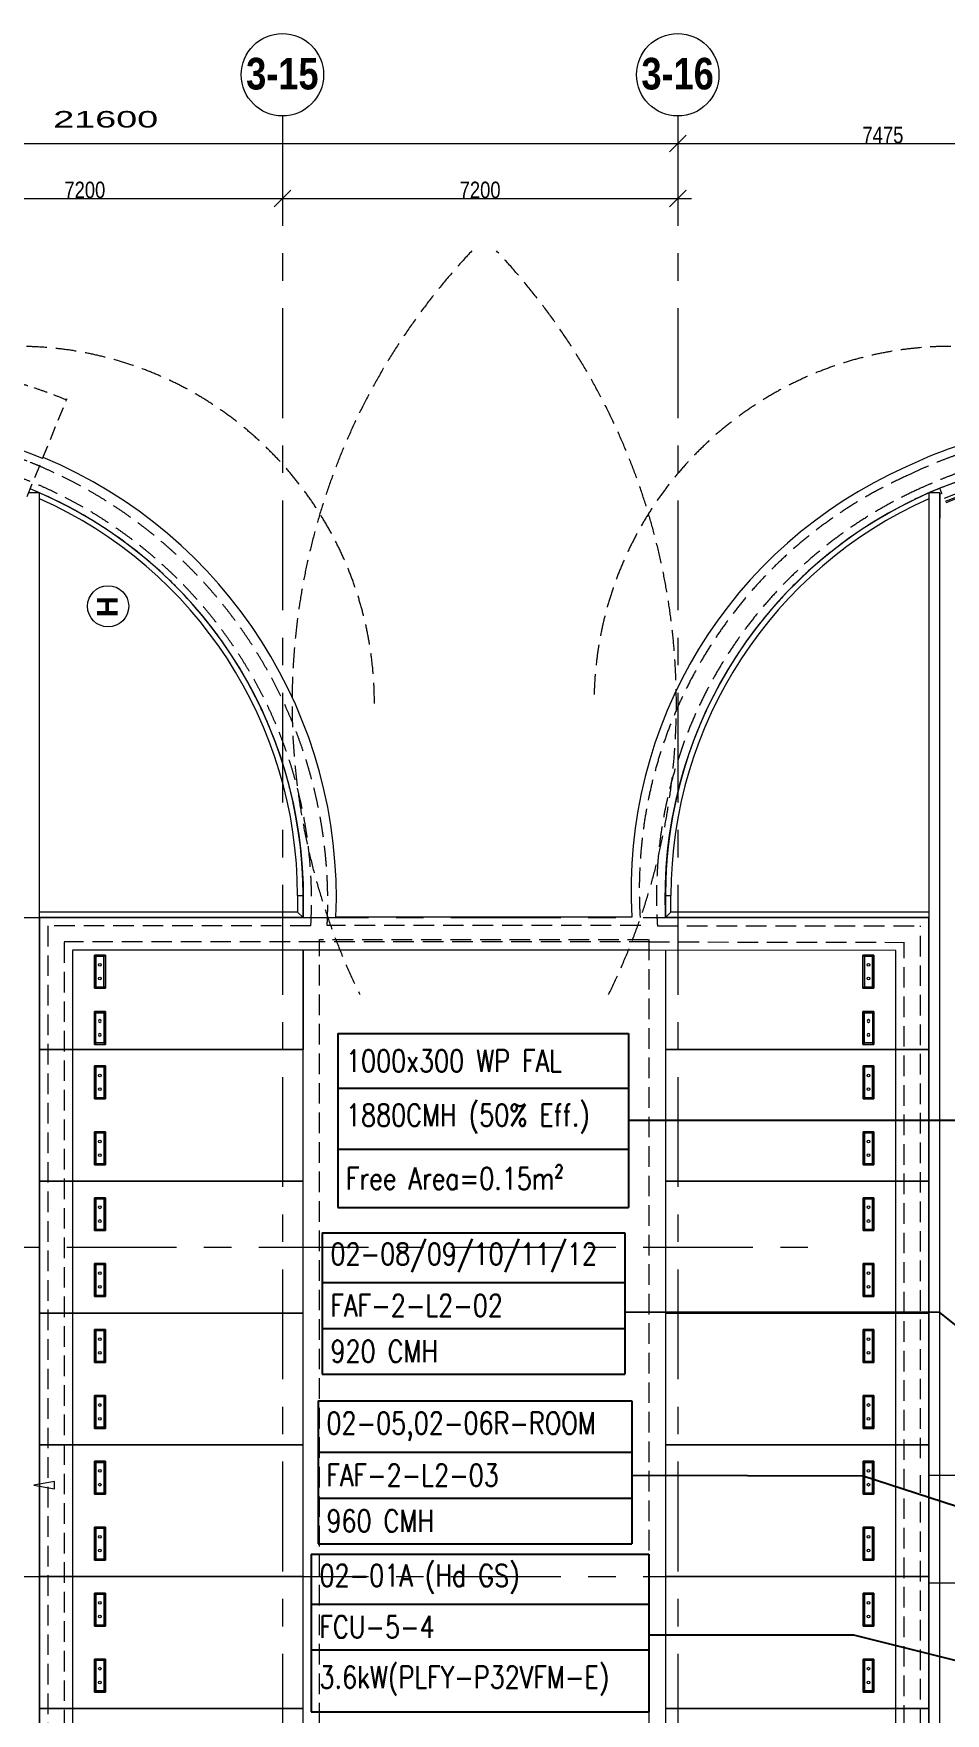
# Model space of a CAD drawing. Header units: millimetres. Extents: x 50620 to 404449, y -131543 to 97.
# Drawn here: x 329779 to 346388, y -30488 to 97 of the extents above; entities that cross this region are included whole.
import ezdxf

# ---------------------------------------------------------------- set-up
doc = ezdxf.new("R2010")
doc.units = ezdxf.units.MM
for name, pattern in [('CONTINOUS', [0]), ('DASHED', [0.75, 0.5, -0.25]), ('HIDDEN', [9.525, 6.35, -3.175]), ('IDA - Grid Line', [3500, 2000, -500, 500, -500]), ('IDA - Hidden 065', [537.5, 375, -162.5])]:
    doc.linetypes.add(name, pattern=pattern)
doc.layers.get('Defpoints').update_dxf_attribs({"color": 130})
for name, color, linetype, lineweight in [('_CATCHMENT_DRAIN', 8, 'Continuous', 0), ('A-_ANOT----_A-1', 8, 'Continuous', 0), ('A-_ANOT----_D', 8, 'Continuous', 9), ('A-_ANOTTEXT_T', 8, 'Continuous', 0), ('A-_DETA----_E-1', 8, 'Continuous', 9), ('A-_DETA----_E-10', 8, 'IDA - Hidden 065', 9), ('A-_DETA----_E-11', 8, 'IDA - Hidden 065', 9), ('A-_DETA----_E-2', 8, 'IDA - Hidden 065', 9), ('A-_FLOR----_E', 8, 'Continuous', 9), ('A-_HANR----_E1', 8, 'Continuous', 9), ('A-_HANR----_E3', 8, 'Continuous', 9), ('A-_WALL----_E', 8, 'Continuous', 9), ('C-_CPRK----_E', 8, 'Continuous', 9), ('C-PRKG-____-OTLN', 8, 'Continuous', 0), ('C-PRKG-____-OTLN-1', 8, 'Continuous', 0), ('E-LIGHT----E', 8, 'Continuous', 9), ('M-_ARCHI', 8, 'Continuous', 5), ('M_ACMV_ANNOTATION', 7, 'Continuous', 20), ('Retaining Walls', 8, 'Continuous', 5), ('S-_ANOTGRID_E', 8, 'Continuous', 5)]:
    doc.layers.add(name, color=color, linetype=linetype, lineweight=lineweight)
doc.layers.add('C-PRKG-____-OTLN-2', color=7, linetype='Continuous', lineweight=0, true_color=0x999999)
doc.layers.add('S-_ANOTGRID_E-1', color=9, linetype='IDA - Grid Line', lineweight=5, true_color=0x808080)
doc.styles.add('Arial', font='arial.ttf', dxfattribs={"width": 0.8, "height": 300})
doc.styles.add('Arial Narrow_1', font='ARIALN.TTF', dxfattribs={"width": 2, "height": 300})
doc.styles.add('Arial Narrow_B', font='ARIALNB.TTF', dxfattribs={"height": 150})
doc.styles.add('Arial_B', font='arialbd.ttf', dxfattribs={"height": 7})
doc.styles.add('SIMPLEX', font='simplex.shx', dxfattribs={"width": 0.8})
doc.styles.get("Standard").update_dxf_attribs({"font": 'arial.ttf'})
doc.dimstyles.new('IDA_-_Arial_-_2_5mm_-_Black_-_Diagonal', dxfattribs={"dimscale": 304.8, "dimtxt": 300, "dimasz": 1, "dimexe": 0.82021, "dimexo": 0.410105, "dimgap": 0, "dimtad": 1, "dimdec": 0, "dimzin": 0, "dimdsep": 46, "dimtxsty": 'Arial', "dimblk1": 'OBLIQUE', "dimblk2": 'OBLIQUE', "dimsah": 1, "dimcen": 0.09, "dimdle": 0.82021, "dimadec": 6, "dimazin": 0, "dimtfac": 1, "dimtdec": 0, "dimtmove": 0, "dimatfit": 2, "dimfxl": 1, "dimtvp": 1, "dimtolj": 1, "dimtzin": 0, "dimarcsym": 2})
doc.dimstyles.new('IDA_-_Arial_-_2_5mm_-_Black_-_Diagonal_1', dxfattribs={"dimscale": 304.8, "dimtxt": 639.644359, "dimasz": 0.82021, "dimexe": 0.82021, "dimexo": 0.410105, "dimgap": 0, "dimtad": 1, "dimdec": 0, "dimzin": 0, "dimdsep": 46, "dimtxsty": 'Arial Narrow_1', "dimblk1": 'OBLIQUE', "dimblk2": 'OBLIQUE', "dimsah": 1, "dimcen": 0.09, "dimdle": 0.82021, "dimadec": 6, "dimazin": 0, "dimtfac": 1, "dimtdec": 4, "dimtix": 1, "dimtmove": 2, "dimatfit": 3, "dimfxl": 1, "dimtvp": 1, "dimtolj": 1, "dimtzin": 0, "dimarcsym": 2})
doc.dimstyles.get("Standard").update_dxf_attribs({"dimtxt": 200, "dimasz": 150, "dimexe": 0.18, "dimexo": 0.0625, "dimgap": 10, "dimtad": 1, "dimtih": 1, "dimtoh": 1, "dimdec": 0, "dimzin": 0, "dimdsep": 46, "dimtxsty": 'Standard', "dimcen": 0.09, "dimclrd": 256, "dimclre": 256, "dimclrt": 256, "dimadec": 0, "dimazin": 0, "dimtfac": 1, "dimtdec": 0, "dimtofl": 0, "dimtmove": 0, "dimatfit": 3, "dimfxl": 1, "dimtolj": 1, "dimtzin": 0, "dimarcsym": 1})

# ---------------------------------------------------------------- blocks, each defined once
blk = doc.blocks.new('*T94')
at = {"layer": 'M_ACMV_ANNOTATION', "color": 0, "linetype": 'ByBlock', "lineweight": -2, "transparency": 16777216}
for p, q in [((0, 0), (6150, 0)), ((0, 0), (0, -2874)), ((6150, 0), (6150, -2874)), ((0, -910), (6150, -910)), ((0, -1743), (6150, -1743)), ((0, -2874), (6150, -2874))]:
    blk.add_line(p, q, dxfattribs=at)
at = {"layer": 'M_ACMV_ANNOTATION', "transparency": 16777216, "char_height": 400, "width": 5850.07, "attachment_point": 4, "style": 'SIMPLEX'}
for s, insert in [('02-01A (Hd GS)', (150, -455)), ('{\\Fsimplex|c0;FCU-5-4}', (150, -1326)), ('3.6kW(PLFY-P32VFM-E)', (150, -2308))]:
    blk.add_mtext(s, dxfattribs=dict(at, insert=insert))
blk = doc.blocks.new('*T77')
at = {"layer": 'M_ACMV_ANNOTATION', "color": 0, "linetype": 'ByBlock', "lineweight": -2, "transparency": 16777216}
for p, q in [((0, 0), (5712, 0)), ((0, 0), (0, -2606)), ((5712, 0), (5712, -2606)), ((0, -939), (5712, -939)), ((0, -1772), (5712, -1772)), ((0, -2606), (5712, -2606))]:
    blk.add_line(p, q, dxfattribs=at)
at = {"layer": 'M_ACMV_ANNOTATION', "transparency": 16777216, "char_height": 400, "width": 5411.58, "attachment_point": 4, "style": 'SIMPLEX'}
for s, insert in [('02-05,02-06R-ROOM', (150, -469)), ('FAF-2-L2-03', (150, -1356)), ('{\\Fsimplex|c0;960 CMH}', (150, -2189))]:
    blk.add_mtext(s, dxfattribs=dict(at, insert=insert))
blk = doc.blocks.new('*T78')
at = {"layer": 'M_ACMV_ANNOTATION', "color": 0, "linetype": 'ByBlock', "lineweight": -2, "transparency": 16777216}
for p, q in [((0, 0), (5510, 0)), ((0, 0), (0, -2576)), ((5510, 0), (5510, -2576)), ((0, -910), (5510, -910)), ((0, -1743), (5510, -1743)), ((0, -2576), (5510, -2576))]:
    blk.add_line(p, q, dxfattribs=at)
at = {"layer": 'M_ACMV_ANNOTATION', "transparency": 16777216, "char_height": 400, "width": 5210, "attachment_point": 4, "style": 'SIMPLEX'}
for s, insert in [('02-08/09/10/11/12', (150, -455)), ('FAF-2-L2-02', (150, -1326)), ('920 CMH', (150, -2160))]:
    blk.add_mtext(s, dxfattribs=dict(at, insert=insert))
blk = doc.blocks.new('*T79')
at = {"layer": 'M_ACMV_ANNOTATION', "color": 0, "linetype": 'ByBlock', "lineweight": -2, "transparency": 16777216}
for p, q in [((0, 0), (5298, 0)), ((0, 0), (0, -3170)), ((5298, 0), (5298, -3170)), ((0, -997), (5298, -997)), ((0, -2108), (5298, -2108)), ((0, -3170), (5298, -3170))]:
    blk.add_line(p, q, dxfattribs=at)
at = {"layer": 'M_ACMV_ANNOTATION', "transparency": 16777216, "char_height": 400, "width": 4997.51, "attachment_point": 4, "style": 'SIMPLEX'}
for s, insert in [('1000x300 WP FAL', (150, -498)), ('1880CMH (50% Eff.)', (150, -1552)), ('Free Area=0.15m²', (150, -2639))]:
    blk.add_mtext(s, dxfattribs=dict(at, insert=insert))
blk = doc.blocks.new('Railing - Railing-8151324-BLK 2 2ND STOREY PLAN')
at = {"layer": 'A-_HANR----_E3'}
for p, q in [((-153286, -26352), (-153186, -26352)), ((-153286, -26352), (-153286, -26652)), ((-153286, -26352), (-153186, -26352)), ((-153186, -26752), (-153186, -26352)), ((-157986, -26752), (-157986, -26652)), ((-153286, -26652), (-157986, -26652)), ((-157986, -26752), (-153186, -26752)), ((-153286, -26652), (-153186, -26752)), ((-153186, -26752), (-153286, -26652))]:
    blk.add_line(p, q, dxfattribs=at)
for radius, end in [(8000, 66.4218), (7900, 66.1024)]:
    blk.add_arc((-161186, -26352), radius, 0, end, dxfattribs=at)
blk = doc.blocks.new('Railing - Railing-8151538-BLK 2 2ND STOREY PLAN')
at = {"layer": 'A-_HANR----_E3'}
for p, q in [((-141549, -19029), (-141586, -18936)), ((-146586, -26352), (-146486, -26352)), ((-146586, -26352), (-146586, -26752)), ((-146586, -26352), (-146486, -26352)), ((-146486, -26652), (-146486, -26352)), ((-146586, -26752), (-146486, -26652)), ((-146486, -26652), (-146586, -26752)), ((-146586, -26752), (-141786, -26752)), ((-141786, -26652), (-146486, -26652)), ((-141786, -26652), (-141786, -26752))]:
    blk.add_line(p, q, dxfattribs=at)
for radius, start, end in [(8000, 112.0243, 113.5556), (8000, 113.5823, 180), (7900, 113.8979, 180), (7900, 112.0243, 112.3201)]:
    blk.add_arc((-138586, -26352), radius, start, end, dxfattribs=at)
blk = doc.blocks.new('Grid - 3_0mm Dia-3628821-BLK 2 2ND STOREY PLAN')
at = {"layer": 'S-_ANOTGRID_E'}
blk.add_circle((0, 0), 3, dxfattribs=at)
blk = doc.blocks.new('_Oblique')
at = {"color": 0, "linetype": 'ByBlock', "lineweight": -2}
blk.add_line((-0.5, -0.5), (0.5, 0.5), dxfattribs=at)
blk = doc.blocks.new('*D469')
at = {"layer": 'A-_ANOT----_D', "color": 0, "lineweight": -2, "transparency": 16777216}
for p, q in [((-65325, 26093), (-43225, 26093)), ((-65075, 26145), (-65075, 25843)), ((-43475, 26145), (-43475, 25843))]:
    blk.add_line(p, q, dxfattribs=at)
at = {"layer": 'Defpoints', "color": 0, "transparency": 16777216}
for p in [(-65075, 26270), (-43475, 26270), (-43475, 26093)]:
    blk.add_point(p, dxfattribs=at)
at = {"layer": 'A-_ANOT----_D', "color": 0, "lineweight": -2, "transparency": 16777216, "xscale": 250, "yscale": 250, "zscale": 250}
for p, rotation in [((-65075, 26093), 180.0000113478076), ((-43475, 26093), 1.134780761601936e-05)]:
    blk.add_blockref('_Oblique', p, dxfattribs=dict(at, rotation=rotation))
at = {"layer": 'A-_ANOT----_D', "color": 0, "lineweight": 5, "transparency": 16777216, "insert": (-54850, 26685), "char_height": 300, "width": 2375.82, "attachment_point": 1, "rotation": 0, "line_spacing_factor": 0.974696, "style": 'Arial Narrow_1'}
blk.add_mtext('\\A1;21600', dxfattribs=at)
blk = doc.blocks.new('*D470')
at = {"layer": 'A-_ANOT----_D', "color": 0, "lineweight": -2, "transparency": 16777216}
for p, q in [((-43725, 26093), (-35750, 26093)), ((-43475, 26145), (-43475, 25843)), ((-36000, 26145), (-36000, 25843))]:
    blk.add_line(p, q, dxfattribs=at)
at = {"layer": 'Defpoints', "color": 0, "transparency": 16777216}
for p in [(-43475, 26270), (-36000, 26270), (-36000, 26093)]:
    blk.add_point(p, dxfattribs=at)
at = {"layer": 'A-_ANOT----_D', "color": 0, "lineweight": -2, "transparency": 16777216, "xscale": 304.8, "yscale": 304.8, "zscale": 304.8}
for p, rotation in [((-43475, 26093), 180.0000113478076), ((-36000, 26093), 1.134780761601936e-05)]:
    blk.add_blockref('_Oblique', p, dxfattribs=dict(at, rotation=rotation))
at = {"layer": 'A-_ANOT----_D', "color": 0, "lineweight": 5, "transparency": 16777216, "insert": (-39738, 26246), "char_height": 300, "width": 1900.66, "attachment_point": 5, "rotation": 0, "style": 'Arial'}
blk.add_mtext('\\A1;7475', dxfattribs=at)
blk = doc.blocks.new('*D434')
at = {"layer": 'A-_ANOT----_D', "color": 0, "lineweight": -2, "transparency": 16777216}
for p, q in [((-58125, 25093), (-50425, 25093)), ((-57875, 25145), (-57875, 24843)), ((-50675, 25145), (-50675, 24843))]:
    blk.add_line(p, q, dxfattribs=at)
at = {"layer": 'Defpoints', "color": 0, "transparency": 16777216}
for p in [(-57875, 25270), (-50675, 25270), (-50675, 25093)]:
    blk.add_point(p, dxfattribs=at)
at = {"layer": 'A-_ANOT----_D', "color": 0, "lineweight": -2, "transparency": 16777216, "xscale": 304.8, "yscale": 304.8, "zscale": 304.8}
for p, rotation in [((-57875, 25093), 180.0000113478076), ((-50675, 25093), 1.134780761601936e-05)]:
    blk.add_blockref('_Oblique', p, dxfattribs=dict(at, rotation=rotation))
at = {"layer": 'A-_ANOT----_D', "color": 0, "lineweight": 5, "transparency": 16777216, "insert": (-54275, 25247), "char_height": 300, "width": 1900.66, "attachment_point": 5, "rotation": 0, "style": 'Arial'}
blk.add_mtext('\\A1;7200', dxfattribs=at)
blk = doc.blocks.new('*D435')
at = {"layer": 'A-_ANOT----_D', "color": 0, "lineweight": -2, "transparency": 16777216}
for p, q in [((-50925, 25093), (-43225, 25093)), ((-50675, 25145), (-50675, 24843)), ((-43475, 25145), (-43475, 24843))]:
    blk.add_line(p, q, dxfattribs=at)
at = {"layer": 'Defpoints', "color": 0, "transparency": 16777216}
for p in [(-50675, 25270), (-43475, 25270), (-43475, 25093)]:
    blk.add_point(p, dxfattribs=at)
at = {"layer": 'A-_ANOT----_D', "color": 0, "lineweight": -2, "transparency": 16777216, "xscale": 304.8, "yscale": 304.8, "zscale": 304.8}
for p, rotation in [((-50675, 25093), 180.0000113478076), ((-43475, 25093), 1.134780761601936e-05)]:
    blk.add_blockref('_Oblique', p, dxfattribs=dict(at, rotation=rotation))
at = {"layer": 'A-_ANOT----_D', "color": 0, "lineweight": 5, "transparency": 16777216, "insert": (-47075, 25247), "char_height": 300, "width": 1900.66, "attachment_point": 5, "rotation": 0, "style": 'Arial'}
blk.add_mtext('\\A1;7200', dxfattribs=at)
blk = doc.blocks.new('IDA - Parking Lots - 4800L X 2400W - Non Perforated-V170-SITE_2ND STOREY PLAN')
at = {"layer": 'C-_CPRK----_E'}
for p, q in [((0, 0), (0, -4800)), ((2400, -4800), (2400, 0)), ((900, -1000), (300, -1000)), ((300, -1000), (300, -1200)), ((300, -1000), (900, -1000)), ((300, -1000), (325, -1025)), ((300, -1200), (300, -1000)), ((325, -1175), (300, -1200)), ((300, -1200), (900, -1200)), ((900, -1200), (300, -1200)), ((875, -1025), (325, -1025)), ((325, -1025), (325, -1175)), ((325, -1175), (875, -1175)), ((900, -1000), (875, -1025)), ((875, -1175), (875, -1025)), ((900, -1200), (875, -1175)), ((900, -1200), (900, -1000)), ((900, -1000), (900, -1200)), ((1500, -1000), (2100, -1000)), ((1500, -1000), (1525, -1025)), ((1500, -1200), (1500, -1000)), ((2100, -1000), (1500, -1000)), ((1500, -1000), (1500, -1200)), ((1500, -1200), (1525, -1175)), ((2100, -1200), (1500, -1200)), ((1500, -1200), (2100, -1200)), ((2075, -1025), (1525, -1025)), ((1525, -1025), (1525, -1175)), ((1525, -1175), (2075, -1175)), ((2100, -1000), (2075, -1025)), ((2075, -1175), (2075, -1025)), ((2075, -1175), (2100, -1200)), ((2100, -1000), (2100, -1200)), ((2100, -1200), (2100, -1000)), ((0, -4800), (2400, -4800))]:
    blk.add_line(p, q, dxfattribs=at)
for centre in [(475, -1100), (725, -1100), (1675, -1100), (1925, -1100)]:
    blk.add_circle(centre, 25, dxfattribs=at)
blk = doc.blocks.new('Railing - Railing-8992885-SITE_2ND STOREY PLAN')
at = {"layer": 'A-_HANR----_E3'}
blk.add_line((-115612, -36902), (-115612, -34352), dxfattribs=at)
for points in [[(-115612, -36902), (-115612, -34352, 0.414214), (-131611, -18353), (-138586, -18353, 0.096396), (-141586, -18937, 0.6742)], [(-115812, -36902), (-115812, -34352, 0.414214), (-131611, -18553), (-138586, -18553, 0.096396), (-141511, -19122, 0.096396)], [(-115869, -36902), (-115869, -34352, 0.414214), (-131611, -18610), (-138586, -18610, 0.096396), (-141490, -19175, 0.096396)], [(-115895, -36902), (-115895, -34352, 0.414214), (-131611, -18636), (-138586, -18636, 0.096396), (-141480, -19199, 0.096396)], [(-115897, -36352), (-115897, -34352, 0.414214), (-131611, -18638), (-138586, -18638, 0.096396), (-141479, -19201, 0.096396)]]:
    blk.add_lwpolyline(points, format="xyb", dxfattribs=at)
blk = doc.blocks.new('FADGAFEW')
at = {"layer": 'C-_CPRK----_E'}
for p, q in [((-53002, -27052), (-53202, -27052)), ((-53202, -27052), (-53202, -27652)), ((-53202, -27652), (-53202, -27052)), ((-53177, -27077), (-53202, -27052)), ((-53202, -27052), (-53002, -27052)), ((-53177, -27077), (-53177, -27627)), ((-53027, -27077), (-53177, -27077)), ((-53002, -27052), (-53027, -27077)), ((-53027, -27627), (-53027, -27077)), ((-53002, -27652), (-53002, -27052)), ((-53002, -27052), (-53002, -27652)), ((-53202, -27652), (-53177, -27627)), ((-53202, -27652), (-53002, -27652)), ((-53002, -27652), (-53202, -27652)), ((-53177, -27627), (-53027, -27627)), ((-53002, -27652), (-53027, -27627))]:
    blk.add_line(p, q, dxfattribs=at)
for centre in [(-53102, -27227), (-53102, -27477)]:
    blk.add_circle(centre, 25, dxfattribs=at)
blk = doc.blocks.new('ARCHI 2ND_2024 09 11')
at = {"layer": '_CATCHMENT_DRAIN', "color": 8, "lineweight": 5}
for points in [[(-44310.7, 12008), (-49700, 12008)], [(-43981.7, 11408), (-50018.3, 11408)]]:
    blk.add_lwpolyline(points, dxfattribs=at)
at = {"layer": 'A-_ANOT----_A-1', "color": 8, "lineweight": 5}
blk.add_circle((-53850, 17667.4), 375, dxfattribs=at)
at = {"layer": 'A-_ANOTTEXT_T', "color": 8, "lineweight": 5}
for p, q in [((-54827.9, 1733.4), (-55202.9, 1667.3)), ((-55202.9, 1667.3), (-54827.9, 1601.2)), ((-54827.9, 1601.2), (-54827.9, 1733.4))]:
    blk.add_line(p, q, dxfattribs=at)
at = {"layer": 'A-_DETA----_E-1', "color": 8, "lineweight": 5}
for p, q in [((-50300, 12000), (-55100, 12000)), ((-43700, 12000), (-38900, 12000)), ((-50000, 11408), (-54499.5, 11408))]:
    blk.add_line(p, q, dxfattribs=at)
at = {"layer": 'A-_DETA----_E-1', "color": 8, "lineweight": 5, "flags": 128}
for points in [[(-55100, 11998.9), (-55100, -27000), (-38900, -27000), (-38900, 2250)], [(-38900, 2250), (-38900, 11998.9)], [(-54500, 11400), (-54500, -26400), (-50000, -26400)], [(-44000, -26400), (-39500, -26400), (-39500, 11400), (-44000, 11408)]]:
    blk.add_lwpolyline(points, dxfattribs=at)
at = {"layer": 'A-_DETA----_E-1', "color": 8, "lineweight": 5}
for centre, radius, start, end in [((-35838.8, 13040.4), 7961.8, 88.64681, 115.87438), ((-58386, 12357.4), 8693, 357.69589, 67.33112), ((-35904, 12503.8), 8421.3, 113.88177, 183.37523), ((-35700, 12400), 8000, 89.99999, 114.83962), ((-58300, 12400), 8000, 65.16038, 67.74786), ((-58321, 12376.8), 8029.9, 357.3102, 65.09379), ((-35679, 12376.8), 8029.9, 114.90621, 182.6898)]:
    blk.add_arc(centre, radius, start, end, dxfattribs=at)
at = {"layer": 'A-_DETA----_E-10', "lineweight": 5, "flags": 128}
blk.add_lwpolyline([(-44000, 11600), (-44000, -26400), (-50000, -26400), (-50000, 11600)], close=True, dxfattribs=at)
at = {"layer": 'A-_DETA----_E-10', "lineweight": 5}
for centre, start, end in [((-55500, 15900), 0, 90), ((-38500, 15900), 90, 180)]:
    blk.add_arc(centre, 6500, start, end, dxfattribs=at)
at = {"layer": 'A-_DETA----_E-11', "lineweight": 5}
for centre, start, end in [((-38500, 15900), 136.64239, 206.21027), ((-55500, 15900), 333.78973, 43.35761)]:
    blk.add_arc(centre, 12000, start, end, dxfattribs=at)
at = {"layer": 'A-_DETA----_E-2', "color": 8, "lineweight": 5}
for p, q in [((-50157.8, 11850), (-54950, 11850)), ((-43845, 11849.2), (-39050.1, 11849.2)), ((-39050, 2154.9), (-39050, 11849.2)), ((-50000, 11558), (-54650, 11558)), ((-44000, 11558), (-39350, 11549.2))]:
    blk.add_line(p, q, dxfattribs=at)
at = {"layer": 'A-_DETA----_E-2', "color": 8, "lineweight": 5, "flags": 128}
for points in [[(-54950, 11849.2), (-54950, -26850), (-50000, -26850)], [(-54650, 11549.7), (-54650, -26550), (-50000, -26550)], [(-44000, -26550), (-39350, -26550), (-39350, 11549.7)], [(-44000, -26850), (-39050, -26850), (-39050, 1850)]]:
    blk.add_lwpolyline(points, dxfattribs=at)
at = {"layer": 'A-_DETA----_E-2', "color": 8, "lineweight": 5}
for points in [[(-44150.1, 11858), (-49860.2, 11858)], [(-43981.7, 11558), (-50018.3, 11558)]]:
    blk.add_lwpolyline(points, dxfattribs=at)
for centre, radius, start, end in [((-58461.6, 12289.4), 8612.2, 357.12874, 88.90499), ((-35859.7, 13124), 7726.3, 89.30406, 116.02511), ((-58382.1, 12313), 8237.4, 356.77775, 89.42861), ((-35725.3, 12642.2), 7907.9, 89.81646, 114.97988), ((-35907.3, 12504.4), 8268.1, 113.84439, 184.48457), ((-35706.1, 12378), 8156, 114.31843, 183.71754)]:
    blk.add_arc(centre, radius, start, end, dxfattribs=at)
at = {"layer": 'A-_FLOR----_E', "color": 8, "lineweight": 5}
for p, q in [((-55100, 19732.1), (-55173.5, 19763.8)), ((-55100, 19132.1), (-55100, 19732.1)), ((-38700, 19707.5), (-38700, 19273.9)), ((-50300, 12400), (-50300, 12000)), ((-43700, 12000), (-43700, 12400)), ((-50300, 12000), (-55100, 12000)), ((-55100, 12000), (-55100, -26400)), ((-38900, 12000), (-43700, 12000)), ((-38900, -26400), (-38900, 12000))]:
    blk.add_line(p, q, dxfattribs=at)
for centre, start, end in [((-58300, 12400), 64.98511, 66.05984), ((-58300, 12400), 62.74257, 63.81922), ((-35700, 12400), 114.51903, 115.66888), ((-35700, 12400), 112.26105, 113.41028), ((-35700, 12400), 111.45611, 112.02431), ((-58300, 12400), 60.50035, 61.57855), ((-58300, 12400), 58.25839, 59.33782), ((-35700, 12400), 119.03497, 120.18623), ((-35700, 12400), 116.777, 117.92753), ((-58300, 12400), 56.01665, 57.09704), ((-35700, 12400), 123.55091, 124.70383), ((-35700, 12400), 121.29294, 122.445), ((-58300, 12400), 53.7751, 54.85618), ((-58300, 12400), 51.5337, 52.61525), ((-35700, 12400), 128.06685, 129.22173), ((-35700, 12400), 125.80888, 126.96273), ((-58300, 12400), 49.29244, 50.37423), ((-58300, 12400), 47.0513, 48.13311), ((-35700, 12400), 130.32482, 131.48082), ((-58300, 12400), 44.81026, 45.89188), ((-35700, 12400), 134.84076, 135.99937), ((-35700, 12400), 132.58279, 133.74003), ((-58300, 12400), 42.5693, 43.65052), ((-35700, 12400), 137.09872, 138.25886), ((-58300, 12400), 40.32843, 41.40901), ((-58300, 12400), 38.08763, 39.16732), ((-35700, 12400), 139.35669, 140.51853), ((-58300, 12400), 35.84689, 36.92542), ((-35700, 12400), 141.61466, 142.77841), ((-58300, 12400), 33.6062, 34.68327), ((-35700, 12400), 146.13059, 147.29899), ((-35700, 12400), 143.87262, 145.03855), ((-58300, 12400), 31.36556, 32.44082), ((-35700, 12400), 148.38855, 149.5598), ((-58300, 12400), 29.12497, 30.198), ((-35700, 12400), 150.64651, 151.82107), ((-58300, 12400), 26.88443, 27.95472), ((-35700, 12400), 152.90448, 154.08293), ((-58300, 12400), 24.64391, 25.71086), ((-35700, 12400), 155.16244, 156.34553), ((-58300, 12400), 22.40343, 23.46626), ((-58300, 12400), 20.16299, 21.22069), ((-35700, 12400), 157.4204, 158.60911), ((-58300, 12400), 17.92257, 18.97379), ((-35700, 12400), 159.67836, 160.87403), ((-58300, 12400), 15.68217, 16.72505), ((-35700, 12400), 161.93632, 163.14081), ((-58300, 12400), 13.44181, 14.4736), ((-35700, 12400), 164.19428, 165.41032), ((-58300, 12400), 11.20146, 12.21797), ((-35700, 12400), 166.45225, 167.68404), ((-58300, 12400), 8.96113, 9.95539), ((-35700, 12400), 168.71021, 169.96477), ((-58300, 12400), 6.72082, 7.67987), ((-35700, 12400), 170.96816, 172.25854), ((-35700, 12400), 173.22612, 174.58098), ((-58300, 12400), 4.48053, 5.37591), ((-35700, 12400), 175.5, 180), ((-58300, 12400), 2.24026, 2.98662)]:
    blk.add_arc(centre, 8000, start, end, dxfattribs=at)
at = {"layer": 'A-_WALL----_E', "color": 8, "lineweight": 5}
for p, q in [((-55100, 19732.1), (-55300, 19732.1)), ((-55100, -28550), (-55100, 19732.1)), ((-38900, 19732.1), (-38900, -28550)), ((-38700, 19732.1), (-38900, 19732.1)), ((-38700, 1840.5), (-38700, 19732.1)), ((-38700, -14294.4), (-38700, -109.5))]:
    blk.add_line(p, q, dxfattribs=at)
at = {"layer": 'A-_WALL----_E', "color": 8, "linetype": 'HIDDEN', "lineweight": 5, "ltscale": 1000}
blk.add_line((-38700, -109.5), (-38700, 1840.5), dxfattribs=at)
at = {"layer": 'C-_CPRK----_E', "color": 8, "lineweight": 5}
for p, q in [((-43696.8, 11407.5), (-43700, 9600)), ((-43700, 9600), (-38900, 9600))]:
    blk.add_line(p, q, dxfattribs=at)
at = {"layer": 'C-PRKG-____-OTLN', "color": 8, "lineweight": 5}
for p, q in [((-50300, 9600), (-50300, 11408)), ((-55100, 9600), (-50300, 9600))]:
    blk.add_line(p, q, dxfattribs=at)
at = {"layer": 'C-PRKG-____-OTLN-1', "color": 8, "lineweight": 5}
for p, q in [((-55100, 12000), (-50300, 12000)), ((-55100, 9600), (-55100, 12000)), ((-50300, 9600), (-55100, 9600))]:
    blk.add_line(p, q, dxfattribs=at)
at = {"layer": 'C-PRKG-____-OTLN-2', "color": 8, "lineweight": 5}
for p, q in [((-55100, 12000), (-55100, 9600)), ((-50300, 12000), (-55100, 12000)), ((-50300, 11408), (-50300, 9600))]:
    blk.add_line(p, q, dxfattribs=at)
at = {"layer": 'E-LIGHT----E', "color": 8, "lineweight": 5}
blk.add_lwpolyline([(-38900, -109.5), (-38100, -109.5), (-38100, 1840.5), (-38900, 1840.5)], close=True, dxfattribs=at)
at = {"layer": 'Retaining Walls', "color": 8, "linetype": 'DASHED', "lineweight": 5, "ltscale": 500}
for q in [(-54598.3, 21448.9), (-54608.3, 21424.5)]:
    blk.add_line((-55327.1, 19665.7), q, dxfattribs=at)
for radius, end in [(9760.6, 89.9922), (9760.6, 89.9922), (8460.6, 69.0289)]:
    blk.add_arc((-58301.1, 12389.4), radius, 67.76926, end, dxfattribs=at)
at = {"layer": 'Retaining Walls', "color": 8, "linetype": 'CONTINOUS', "lineweight": 5, "ltscale": 500}
blk.add_arc((-58301.1, 12389.4), 8610.6, 67.76926, 89.9922, dxfattribs=at)
at = {"layer": 'S-_ANOTGRID_E-1', "color": 8, "lineweight": 5}
for p, q in [((-50675, 26594.8), (-50675, -93697.5)), ((-43475, 26594.8), (-43475, -93697.5)), ((-72105.2, 12000), (-40813.8, 12000)), ((-72105.2, 6000), (-40813.8, 6000)), ((-72105.2, 0), (-40813.8, 0))]:
    blk.add_line(p, q, dxfattribs=at)
at = {"color": 8, "lineweight": 5}
for p in [(-898.5, 38367.9), (13101.5, 38367.9)]:
    blk.add_blockref('FADGAFEW', p, dxfattribs=at)
at = {"color": 8, "lineweight": 5, "xscale": -1, "rotation": 180}
for p in [(-898.5, -17360.4), (13101.5, -17360.4)]:
    blk.add_blockref('FADGAFEW', p, dxfattribs=at)
at = {"layer": 'A-_HANR----_E1', "color": 8, "lineweight": 5}
for name in ['Railing - Railing-8992885-SITE_2ND STOREY PLAN', 'Railing - Railing-8151324-BLK 2 2ND STOREY PLAN', 'Railing - Railing-8151538-BLK 2 2ND STOREY PLAN']:
    blk.add_blockref(name, (102886.4, 38752.4), dxfattribs=at)
at = {"layer": 'C-_CPRK----_E', "color": 8, "lineweight": 5}
for p, rotation in [((-55100, 7200), 90.0000000000586), ((-38900, 9600), 270.0000000000586), ((-55100, 4800), 90.0000000000586), ((-38900, 7200), 270.0000000000586), ((-55100, 2400), 90.0000000000586), ((-38900, 4800), 270.0000000000586), ((-55100, 0), 90.0000000000586), ((-38900, 2400), 270.0000000000586), ((-55100, -2400), 90.0000000000586), ((-38900, 0), 270.0000000000586), ((-55100, -4800), 90.0000000000586), ((-38900, -2400), 270.0000000000586)]:
    blk.add_blockref('IDA - Parking Lots - 4800L X 2400W - Non Perforated-V170-SITE_2ND STOREY PLAN', p, dxfattribs=dict(at, rotation=rotation))
at = {"layer": 'S-_ANOTGRID_E', "color": 8, "lineweight": 5, "xscale": 249.9999999999999, "yscale": 249.9999999999999, "zscale": 249.9999999999999, "rotation": 180.0000000000585}
for p in [(-50675, 27344.8), (-43475, 27344.8)]:
    blk.add_blockref('Grid - 3_0mm Dia-3628821-BLK 2 2ND STOREY PLAN', p, dxfattribs=at)
at = {"layer": 'A-_ANOT----_A-1', "color": 8, "lineweight": 5, "insert": (-54050.7, 17469.5), "char_height": 375, "width": 440.928, "attachment_point": 1, "rotation": 90, "style": 'Arial_B'}
blk.add_mtext('\\fArial|b1|i0|c0|p34|;H', dxfattribs=at)
at = {"layer": 'S-_ANOTGRID_E', "color": 8, "lineweight": 5, "char_height": 575, "width": 1583.333, "attachment_point": 1, "style": 'Arial Narrow_B'}
for s, insert in [('3-15', (-51335.9, 27653.4)), ('3-16', (-44135.9, 27653.4))]:
    blk.add_mtext(s, dxfattribs=dict(at, insert=insert))
at = {"layer": 'A-_ANOT----_D', "color": 8, "lineweight": 5}
dim = blk.add_linear_dim(base=(-43475, 26093.5), p1=(-65075, 26270.3), p2=(-43475, 26270.3), angle=0, dimstyle='IDA_-_Arial_-_2_5mm_-_Black_-_Diagonal_1', override={"dimpost": '<>', "dimfxl": 21600}, dxfattribs=at)
dim.commit()
dim.dimension.update_dxf_attribs({"geometry": '*D469', "text_midpoint": (-53662, 26484.6), "dimtype": 160})
for base, p1, p2, override, picture, middle in [((-36000, 26093.5), (-43475, 26270.3), (-36000, 26270.3), {"dimpost": '<>', "dimfxl": 7475}, '*D470', (-39737.5, 26246)), ((-50675, 25093.5), (-57875, 25270.3), (-50675, 25270.3), {"dimpost": '<>', "dimfxl": 7200}, '*D434', (-54275, 25246.7)), ((-43475, 25093.5), (-50675, 25270.3), (-43475, 25270.3), {"dimpost": '<>', "dimfxl": 7200}, '*D435', (-47075, 25246.7))]:
    dim = blk.add_linear_dim(base=base, p1=p1, p2=p2, angle=0, dimstyle='IDA_-_Arial_-_2_5mm_-_Black_-_Diagonal', override=override, dxfattribs=at)
    dim.commit()
    dim.dimension.update_dxf_attribs({"geometry": picture, "text_midpoint": middle})

msp = doc.modelspace()

# ---------------------------------------------------------------- block references
at = {"layer": 'M-_ARCHI', "lineweight": 5, "extrusion": (0.000419962, 1.0854e-05, 1), "rotation": 359.9999887056363}
msp.add_blockref('ARCHI 2ND_2024 09 11', (384987, -27998, 422), dxfattribs=at)

# ---------------------------------------------------------------- next in the draw order: block references
for name, p in [('*T79', (335319, -18109, -12499847)), ('*T78', (335037, -21735, -12500385)), ('*T77', (334963, -24794, 279)), ('*T94', (334837, -27587, 279))]:
    msp.add_blockref(name, p)

# ---------------------------------------------------------------- next in the draw order: leaders
at = {"layer": 'M_ACMV_ANNOTATION'}
for points, override in [([(352753, -27666, -12499852), (347564, -19694, -12499850), (340617, -19694, -12499847)], {"dimasz": 300, "dimtad": 0, "dimfxl": 100, "dimarcsym": 2}), ([(353065, -28634, -25000253), (346288, -23186, -25000253), (340547, -23181, -25000253)], {"dimasz": 300, "dimtad": 0, "dimfxl": 100, "dimarcsym": 2}), ([(352619, -28666, 22), (344887, -26170, 22), (340674, -26156, 22)], {"dimasz": 300, "dimtad": 0, "dimfxl": 100, "dimarcsym": 2}), ([(349528, -30264, -258), (344721, -29062, -258), (340987, -29062, -258)], {"dimasz": 300, "dimtad": 0, "dimldrblk": 'DotBlank', "dimfxl": 100, "dimarcsym": 2})]:
    msp.add_leader(points, dimstyle='Standard', override=override, dxfattribs=at)

doc.saveas('drawing.dxf')
